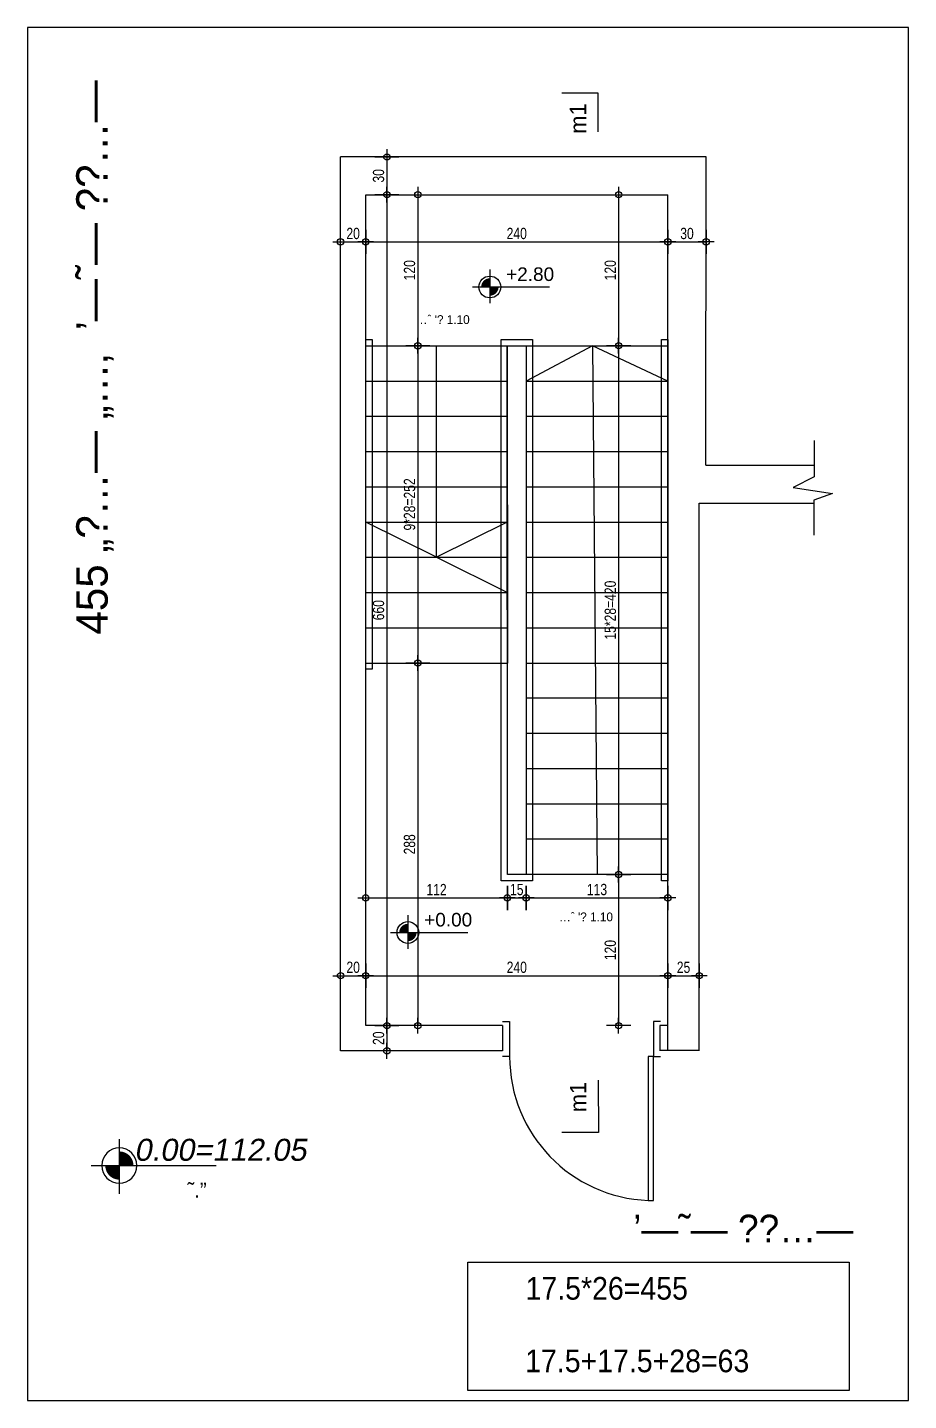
# Model space of a CAD drawing. Header units: inches. Extents: x -5298 to 11252, y 8210 to 22495.
# Drawn here: x 4117 to 4817, y 11858 to 12948 of the extents above; entities that cross this region are included whole.
import ezdxf
from ezdxf.enums import TextEntityAlignment as Align

# ---------------------------------------------------------------- set-up
doc = ezdxf.new("R2010")
doc.units = ezdxf.units.IN
doc.header["$LTSCALE"] = 11
doc.header["$MEASUREMENT"] = 0
doc.linetypes.add('HIDDEN', pattern=[0.375, 0.25, -0.125])
doc.layers.get('Defpoints').update_dxf_attribs({"color": 40})
for name, color, linetype in [('dim-100-v', 63, 'Continuous'), ('esh', 63, 'Continuous'), ('GOVA', 1, 'Continuous'), ('MABAT', 4, 'Continuous'), ('MIFLAS', 4, 'Continuous'), ('OPENS', 6, 'Continuous'), ('TXT', 2, 'Continuous'), ('wall', 7, 'Continuous')]:
    doc.layers.add(name, color=color, linetype=linetype)
doc.layers.add('REMARKS-DS-CHANGES', color=230, linetype='HIDDEN', true_color=0xff0582)
doc.styles.add('H', font='HEB', dxfattribs={"width": 0.8})
doc.styles.add('SIMPHEB', font='SIMPHEB', dxfattribs={"height": 20})
doc.styles.get("Standard").update_dxf_attribs({"font": 'arial.ttf'})
doc.styles.add('T', font='tovana02')
doc.styles.add('TOVANA02', font='TOVANA02')
doc.dimstyles.new('1-25hag', dxfattribs={"dimtxt": 9, "dimasz": 0.5, "dimexe": 0, "dimexo": 0, "dimgap": 1, "dimtad": 0, "dimdec": 0, "dimdsep": 46, "dimtxsty": 'H', "dimblk1": 'D20', "dimblk2": 'D20', "dimsah": 1, "dimcen": 0, "dimse1": 1, "dimse2": 1, "dimclrd": 256, "dimclrt": 256, "dimadec": 0, "dimazin": 0, "dimtfac": 1, "dimtdec": 0, "dimtmove": 2, "dimatfit": 3, "dimldrblk": 'D20', "dimfxl": 1, "dimtvp": 0.7333333333333333, "dimtolj": 1, "dimarcsym": 0})

# ---------------------------------------------------------------- blocks, each defined once
blk = doc.blocks.new('M 1')
at = {"layer": 'TXT', "ltscale": 100}
for points in [[(118.2035457211896, -30.66938461759128), (118.1738149744342, 0), (89.20756906963652, -0.028079732786864)], [(118.2002154555521, -783.9394199337112), (118.2299462021911, -825.4371759263322), (89.26370029750979, -825.4652556588862)]]:
    blk.add_lwpolyline(points, dxfattribs=at)
at = {"layer": 'TXT', "ltscale": 100, "style": 'T'}
for p in [(108.5671266935533, -8.070014462224208, -2.033469164e-07), (108.5789029700682, -785.3046413902648, -2.033469164e-07)]:
    blk.add_text('m1', height=13, rotation=90.05554221990542, dxfattribs=at).set_placement(p, align=Align.RIGHT)
blk = doc.blocks.new('D090R20B')
for points in [[(4, 20), (7, 20), (7, 102), (4, 102), (4, 20)], [(0, 0), (4, 0), (4, 20), (0, 20)], [(90, 0), (86, 0), (86, 20), (90, 20)]]:
    blk.add_lwpolyline(points)
at = {"ltscale": 100}
blk.add_arc((4, 20), 82, 0, 87.90474743537615, dxfattribs=at)
blk = doc.blocks.new('PLAN00')
for p, q in [((0, 31.99999999999999), (0, -30)), ((-32, 0), (110.0000000000001, 0))]:
    blk.add_line(p, q)
at = {"const_width": 16}
for points in [[(0, 8, 0.414213562373095), (0, 8, 0.414213562373095), (-8, 0, 0.414213562373095)], [(0, -8, 0.414213562373095), (0, -8, 0.414213562373095), (8, 0, 0.414213562373095)]]:
    blk.add_lwpolyline(points, format="xyb", dxfattribs=at)
blk.add_circle((0, 0), 20)
blk.add_attdef('FLOOR', (29.39506705492386, 11.05151019174082), '', height=25)
blk = doc.blocks.new('staires_128_ka')
at = {"layer": 'MABAT', "color": 4, "extrusion": (2.81484930240365e-18, 1.008250330985817e-08, 1)}
for p, q in [((-239.9939540420019, -120.0079068556661), (0.0060453694022726, -119.9995979979867)), ((-239.9939540420019, -120.0079068556661), (-127.4939543400251, -120.0040120739723)), ((-127.4939543400251, -120.0040120739723), (-112.493954377278, -120.003492766642)), ((-127.4939543400251, -120.0040120739723), (-127.4848716416745, -372.0182108570589)), ((-112.4939542953216, -120.0034927889938), (-112.484063493117, -540.0041364986682)), ((-239.9929851759516, -148.0079070847714), (-127.4929849524342, -148.0040120497579)), ((-112.4929855484806, -148.0034927219385), (0.0070147048390936, -147.9995979905361)), ((-239.9920157883607, -176.0079070791835), (-127.4920155573927, -176.0040120162303)), ((-112.4920160714828, -176.0034926939989), (0.0079840924299788, -175.999597917893)), ((-239.9910463933193, -204.0079070680076), (-127.4910461623513, -204.0040120274061)), ((-112.4910467062437, -204.0034926809603), (0.0089535172737669, -203.9995979346568)), ((-239.9900769908272, -232.0079070251668), (-127.4900767598592, -232.0040119659388)), ((-112.4900773037516, -232.0034926753724), (0.0099228825129103, -231.9995979048545)), ((-239.9891075287305, -260.0079069953645), (-127.4891074244224, -260.0040119845653)), ((-239.9891075436317, -260.0079069935018), (-127.4891074244224, -260.0040119845653)), ((-112.4891079161607, -260.0034926362569), (0.0108922924555372, -259.9995978825027)), ((-112.4891079161607, -260.0034926362569), (0.0108922850049566, -259.9995979085797)), ((-239.9881382305466, -288.0079069990898), (-127.4881379995786, -288.0040119622136)), ((-239.9881382379972, -288.0079070009524), (-127.4881379995786, -288.0040119622136)), ((-112.4881384242617, -288.0034926325316), (0.0118617694533896, -287.9995978266234)), ((-112.4881385360204, -288.0034926213557), (0.0118617172993254, -287.9995978433872)), ((-239.9871687684499, -316.0079069786007), (-127.4871685300313, -316.0040119342739)), ((-239.9871688280546, -316.0079069599742), (-127.4871685300313, -316.0040119342739)), ((-112.4871690590226, -316.0034925859654), (0.0128311272419523, -315.9995978489751)), ((-112.4871690962755, -316.0034925710643), (0.0128311197913717, -315.9995978452498)), ((-239.9861993585073, -344.0079069376225), (-127.4861991424405, -344.0040119305486)), ((-239.9861994330131, -344.0079069618369), (-127.4861991796934, -344.0040119175101)), ((-112.4861997161352, -344.0034926139051), (0.0138005446351599, -343.9995978191728)), ((-112.4852297101461, -372.0034925766522), (0.0147699173248839, -371.9995978527004)), ((0.0205345060385298, -400.0099001355702), (-112.47946573238, -400.0041364856297)), ((0.0190999116457533, -428.0099001113558), (-112.4809002150141, -428.0041364614153)), ((0.0176653992093634, -456.0099000834161), (-112.4823347274505, -456.0041364334757)), ((0.0162308942235541, -484.0099000610644), (-112.4837692473375, -484.0041364073986)), ((0.0147963817871641, -512.0099000349874), (-112.4852037448727, -512.0041363813216)), ((0.0133618842519354, -540.0099000126356), (-112.4866382424079, -540.0041363571072))]:
    blk.add_line(p, q, dxfattribs=at)
at = {"layer": 'MABAT'}
blk.add_line((-239.987076946476, -372.0039067425532), (-127.4848716416745, -372.0182108570589), dxfattribs=at)
at = {"layer": 'MABAT', "color": 6}
for points in [[(-234.9705016900552, -377.0089816445252), (-239.9705017418601, -377.008981436491), (-239.9977944469138, -114.9949457603507), (-234.9977943951089, -114.9949459683849)], [(-107.4866382417385, -545.0041363561759), (-132.486638375296, -545.0041363608325), (-132.4900699252612, -114.9891964804847), (-107.4900697917037, -114.9891964758281)], [(-112.4866382424079, -540.0041363571072), (-127.4866383759654, -540.0041363599012), (-127.4939544030931, -120.0037524282234), (-112.4939542695356, -120.0037524254294)]]:
    blk.add_lwpolyline(points, close=True, dxfattribs=at)
at = {"layer": 'MABAT', "color": 6, "elevation": -8.793363325e-07}
blk.add_lwpolyline([(0.0097211987304036, -545.0062725181924), (-4.990278853074415, -545.0062723101582), (-4.994938971416559, -114.9863965245895), (0.0050610803882591, -114.9863967326237)], close=True, dxfattribs=at)
at = {"layer": 'MABAT', "extrusion": (-1.133930813765658e-08, 2.614113730563929e-08, 0.9999999999999997)}
for points, elevation in [([(-183.738137939741, -288.0059594936906), (-183.7439540641207, -120.0059594638881)], 8.8870630986e-06), ([(0.0070147423249715, -147.9995979942617), (-59.79129937457024, -120.0016507018593), (-112.4929854066867, -148.0034927461532)], 8.854590795e-06), ([(-59.7912993522185, -120.0016507018593), (-56.23663816766904, -540.0070181895285)], 8.8545907951e-06), ([(-127.4891073273319, -260.0040119920163), (-183.7381379769939, -288.0059594843773), (-239.9891074614423, -260.0079070121286)], 8.8870630974e-06), ([(-183.7381380216974, -288.005959480652), (-127.4871684329408, -316.0040119286863)], 8.6428363875e-06)]:
    blk.add_lwpolyline(points, dxfattribs=dict(at, elevation=elevation))
at = {"layer": 'wall'}
for p, q in [((30.49658908505808, 30.00108719093259), (-260.001206310495, 29.990965029574)), ((30.26874145516194, -214.9753604190191), (116.3403417968948, -214.9753604190191)), ((25.00605837811599, -244.9755519755417), (116.0443517382373, -244.9755519755417))]:
    blk.add_line(p, q, dxfattribs=at)
at = {"layer": 'wall', "extrusion": (2.81484930240365e-18, 1.008250330985817e-08, 1)}
for p, q in [((-259.9832840133749, -680.0188509017462), (-260.0012063030445, 29.99096502771135)), ((30.27767747451435, -214.9753684044117), (30.49658908505808, 30.0010871872073)), ((-259.983606601163, -505.0094224509085), (-260.0021512601816, 4.990577226853929)), ((-239.9843336958729, -485.0086951978737), (-240.0019776616537, -0.008343891822733)), ((-239.9994160849892, -0.0083438452566043), (-4.21945296694e-05, -1.5133992e-09)), ((-239.9839764181816, -660.0181614324683), (-239.9994160849892, -0.0083438452566043)), ((-131.2167987693392, -660.0188508793944), (-239.9839762542688, -660.0181613970781)), ((0.0194301064766478, -660.0099004857475), (-6.216798657580512, -660.0145413145656)), ((-131.2161092479073, -680.0188509054715), (-259.9832840133749, -680.0188509017462)), ((25.0168813150085, -679.7200475331629), (-6.216107057436602, -679.7403061889345))]:
    blk.add_line(p, q, dxfattribs=at)
at = {"layer": 'wall', "extrusion": (1.582019166838927e-08, -3.91303537507651e-09, 1)}
for p, q in [((-239.9994160849892, -0.0083438452566043), (-4.3513282435e-05, 3.47666209564e-05)), ((0.0168917905248236, -680.0188508309657), (0, 0)), ((25.01689190228353, -680.0188508309657), (25.00605837811599, -244.9755519755417))]:
    blk.add_line(p, q, dxfattribs=at)
at = {"layer": 'wall'}
blk.add_lwpolyline([(116.3403417968948, -195.3391048505437), (116.3403417968948, -224.0434888788732), (99.46938895681524, -232.6253060179297), (130.8433741677145, -237.3600421471056), (116.0443517382373, -242.6867127822479), (116.0443517382373, -270.5034416911658)], dxfattribs=at)
at = {"layer": 'wall', "extrusion": (2.81484930240365e-18, 1.008250330985817e-08, 1)}
for points, elevation in [([(-131.2167987618886, -660.0188508729251), (-131.2161092404567, -680.0188509045901)], 0.3744280571263464), ([(-6.21679864267935, -660.0145413118215), (-6.216109344764845, -680.0145412913324)], 0.3744280571263457)]:
    blk.add_lwpolyline(points, dxfattribs=dict(at, elevation=elevation))
at = {"layer": 'MIFLAS'}
ref = blk.add_blockref('PLAN00', (-141.3839731360204, -73.3145531353075, 2.9573002e-09), dxfattribs=dict(at, xscale=0.4320000000041911, yscale=0.4320000000041911, zscale=0.6047999999999999))
ref.add_attrib('FLOOR', '+2.80', (-128.4539416372427, -68.54030073259491, 2.9573002e-09), dxfattribs={"layer": '0', "height": 10.8})
ref = blk.add_blockref('PLAN00', (-206.4858066088636, -586.0570037834113, 2.9573002e-09), dxfattribs=dict(at, xscale=0.4320000000041911, yscale=0.4320000000041911, zscale=0.6047999999999999))
ref.add_attrib('FLOOR', '+0.00', (-193.555775110086, -581.2827513806988, 2.9573002e-09), dxfattribs={"layer": '0', "height": 10.8})
at = {"layer": 'MIFLAS', "extrusion": (-2.138990961709854e-09, 2.302240672493469e-09, 1)}
ref = blk.add_blockref('PLAN00', (-435.7113694274158, -771.1715123741888, 0.0008613961024477), dxfattribs=dict(at, xscale=-0.7, yscale=0.7, zscale=0.7, rotation=180))
ref.add_attrib('FLOOR', '0.00=112.05', (-423.8474495873961, -767.4146711674985, 0.0008609860014655), dxfattribs={"layer": '0', "height": 17.49999999988019, "oblique": 10})
at = {"layer": 'OPENS', "extrusion": (2.814835240244993e-18, 1.008250330985819e-08, 1), "xscale": 1.393376020267182, "yscale": 1.393376020267182, "zscale": 1.393376020267182, "rotation": 180.0019836570724}
blk.add_blockref('D090R20B', (-5.813069956406252, -656.778456042172, 3.56347195058e-05), dxfattribs=at)
at = {"layer": 'MIFLAS', "style": 'TOVANA02'}
blk.add_text('˜.”', height=12, dxfattribs=at).set_placement((-373.9533004839031, -796.7766855369555, 0.003551170432116), align=Align.CENTER)
blk = doc.blocks.new('D20')
for p, q in [((12.5, 0), (-12.5, 0)), ((0, 19.23063492569599), (0, -19.23063492569599))]:
    blk.add_line(p, q)
blk.add_circle((0, 0), 5)
blk = doc.blocks.new('*D54')
at = {"layer": 'Defpoints', "color": 0, "transparency": 16777216}
for p in [(89.83613152298497, 690.0116429971533), (16.81076598793152, 660.011444963515), (84.58871099594401, 660.011444963515)]:
    blk.add_point(p, dxfattribs=at)
at = {"layer": 'dim-100-v', "lineweight": -2, "transparency": 16777216}
blk.add_line((16.81076598793152, 689.5116429971533), (16.81076598793152, 660.511444963515), dxfattribs=at)
at = {"layer": 'dim-100-v', "lineweight": -2, "transparency": 16777216, "xscale": 0.5, "yscale": 0.5, "zscale": 0.5}
for p, rotation in [((16.81076598793152, 690.0116429971533), 90), ((16.81076598793152, 660.011444963515), 270)]:
    blk.add_blockref('D20', p, dxfattribs=dict(at, rotation=rotation))
at = {"layer": 'dim-100-v', "transparency": 16777216, "insert": (10.21076598793171, 675.0115439803341), "char_height": 9, "attachment_point": 5, "rotation": 90, "style": 'H'}
blk.add_mtext('\\A1;30', dxfattribs=at)
blk = doc.blocks.new('*D55')
at = {"layer": 'Defpoints', "color": 0, "transparency": 16777216}
for p in [(84.58871099594401, 660.011444963515), (-35.39553611856537, -0.002544510178268), (16.81076598816436, -0.0025445101782596)]:
    blk.add_point(p, dxfattribs=at)
at = {"layer": 'dim-100-v', "lineweight": -2, "transparency": 16777216}
blk.add_line((16.81076598816421, 659.511444963515), (16.81076598816436, 0.4974554898217405), dxfattribs=at)
at = {"layer": 'dim-100-v', "lineweight": -2, "transparency": 16777216, "xscale": 0.5, "yscale": 0.5, "zscale": 0.5}
for p, rotation in [((16.81076598816421, 660.011444963515), 90), ((16.81076598816436, -0.0025445101782596), 270)]:
    blk.add_blockref('D20', p, dxfattribs=dict(at, rotation=rotation))
at = {"layer": 'dim-100-v', "transparency": 16777216, "insert": (10.21076598816437, 330.0044502266683), "char_height": 9, "attachment_point": 5, "rotation": 90, "style": 'H'}
blk.add_mtext('\\A1;660', dxfattribs=at)
blk = doc.blocks.new('*D56')
at = {"layer": 'Defpoints', "color": 0, "transparency": 16777216}
for p in [(-35.39553611856537, -0.002544510178268), (-55.39484387767155, -20.00323401484639), (16.81076598839719, -20.00323401484638)]:
    blk.add_point(p, dxfattribs=at)
at = {"layer": 'dim-100-v', "lineweight": -2, "transparency": 16777216}
blk.add_line((16.81076598839718, -0.5025445101782596), (16.81076598839719, -19.50323401484638), dxfattribs=at)
at = {"layer": 'dim-100-v', "lineweight": -2, "transparency": 16777216, "xscale": 0.5, "yscale": 0.5, "zscale": 0.5}
for p, rotation in [((16.81076598839718, -0.0025445101782596), 90), ((16.81076598839719, -20.00323401484638), 270)]:
    blk.add_blockref('D20', p, dxfattribs=dict(at, rotation=rotation))
at = {"layer": 'dim-100-v', "transparency": 16777216, "insert": (10.21076598839718, -10.00288926251232), "char_height": 9, "attachment_point": 5, "rotation": 90, "style": 'H'}
blk.add_mtext('\\A1;20', dxfattribs=at)
blk = doc.blocks.new('*D57')
at = {"layer": 'Defpoints', "color": 0, "transparency": 16777216}
for p in [(-35.4109759492858, 660.0072730416434), (-35.40551390629845, 540.007710031234), (41.43437271067525, 540.007710031234)]:
    blk.add_point(p, dxfattribs=at)
at = {"layer": 'dim-100-v', "lineweight": -2, "transparency": 16777216}
blk.add_line((41.43437271067522, 659.5072730416434), (41.43437271067525, 540.507710031234), dxfattribs=at)
at = {"layer": 'dim-100-v', "lineweight": -2, "transparency": 16777216, "xscale": 0.5, "yscale": 0.5, "zscale": 0.5}
for p, rotation in [((41.43437271067522, 660.0072730416434), 90), ((41.43437271067525, 540.007710031234), 270)]:
    blk.add_blockref('D20', p, dxfattribs=dict(at, rotation=rotation))
at = {"layer": 'dim-100-v', "transparency": 16777216, "insert": (34.8343727106754, 600.0074915364386), "char_height": 9, "attachment_point": 5, "rotation": 90, "style": 'H'}
blk.add_mtext('\\A1;120', dxfattribs=at)
blk = doc.blocks.new('*D58')
at = {"layer": 'Defpoints', "color": 0, "transparency": 16777216}
for p in [(112.4991046125943, 287.9999505400193), (41.43437271125732, -0.0032339924946479), (73.37164136636423, -0.0032339924946427)]:
    blk.add_point(p, dxfattribs=at)
at = {"layer": 'dim-100-v', "lineweight": -2, "transparency": 16777216}
blk.add_line((41.43437271125726, 287.4999505400193), (41.43437271125732, 0.4967660075053523), dxfattribs=at)
at = {"layer": 'dim-100-v', "lineweight": -2, "transparency": 16777216, "xscale": 0.5, "yscale": 0.5, "zscale": 0.5}
for p, rotation in [((41.43437271125726, 287.9999505400193), 90), ((41.43437271125732, -0.0032339924946479), 270)]:
    blk.add_blockref('D20', p, dxfattribs=dict(at, rotation=rotation))
at = {"layer": 'dim-100-v', "transparency": 16777216, "insert": (34.83437271125732, 143.9983582737623), "char_height": 9, "attachment_point": 5, "rotation": 90, "style": 'H'}
blk.add_mtext('\\A1;288', dxfattribs=at)
blk = doc.blocks.new('*D59')
at = {"layer": 'Defpoints', "color": 0, "transparency": 16777216}
for p in [(239.9839762542689, 660.0181613970783), (200.9331732228167, 540.0185633990916), (239.9900216236712, 540.0185633990916)]:
    blk.add_point(p, dxfattribs=at)
at = {"layer": 'dim-100-v', "lineweight": -2, "transparency": 16777216}
blk.add_line((200.9331732228166, 659.5181613970783), (200.9331732228167, 540.5185633990916), dxfattribs=at)
at = {"layer": 'dim-100-v', "lineweight": -2, "transparency": 16777216, "xscale": 0.5, "yscale": 0.5, "zscale": 0.5}
for p, rotation in [((200.9331732228166, 660.0181613970783), 90), ((200.9331732228167, 540.0185633990916), 270)]:
    blk.add_blockref('D20', p, dxfattribs=dict(at, rotation=rotation))
at = {"layer": 'dim-100-v', "transparency": 16777216, "insert": (194.3331732228168, 600.0183623980848), "char_height": 9, "attachment_point": 5, "rotation": 90, "style": 'H'}
blk.add_mtext('\\A1;120', dxfattribs=at)
blk = doc.blocks.new('*D60')
at = {"layer": 'Defpoints', "color": 0, "transparency": 16777216}
for p in [(239.9900216236712, 540.0185633990916), (200.9331732232823, 120.0082613844425), (239.9973381385208, 120.0082613844425)]:
    blk.add_point(p, dxfattribs=at)
at = {"layer": 'dim-100-v', "lineweight": -2, "transparency": 16777216}
blk.add_line((200.9331732232822, 539.5185633990916), (200.9331732232823, 120.5082613844425), dxfattribs=at)
at = {"layer": 'dim-100-v', "lineweight": -2, "transparency": 16777216, "xscale": 0.5, "yscale": 0.5, "zscale": 0.5}
for p, rotation in [((200.9331732232822, 540.0185633990916), 90), ((200.9331732232823, 120.0082613844425), 270)]:
    blk.add_blockref('D20', p, dxfattribs=dict(at, rotation=rotation))
at = {"layer": 'dim-100-v', "transparency": 16777216, "insert": (194.3331732232823, 330.013412391767), "char_height": 9, "attachment_point": 5, "rotation": 90, "style": 'H'}
blk.add_mtext('\\A1;15*28=420', dxfattribs=at)
blk = doc.blocks.new('*D61')
at = {"layer": 'Defpoints', "color": 0, "transparency": 16777216}
for p in [(239.9973381385208, 120.0082613844425), (200.9331732232823, 0.0082609113305744), (240.0034063607455, 0.0082609113305807)]:
    blk.add_point(p, dxfattribs=at)
at = {"layer": 'dim-100-v', "lineweight": -2, "transparency": 16777216}
blk.add_line((200.9331732232823, 119.5082613844425), (200.9331732232823, 0.5082609113305746), dxfattribs=at)
at = {"layer": 'dim-100-v', "lineweight": -2, "transparency": 16777216, "xscale": 0.5, "yscale": 0.5, "zscale": 0.5}
for p, rotation in [((200.9331732232823, 120.0082613844425), 90), ((200.9331732232823, 0.0082609113305744), 270)]:
    blk.add_blockref('D20', p, dxfattribs=dict(at, rotation=rotation))
at = {"layer": 'dim-100-v', "transparency": 16777216, "insert": (194.3331732232823, 60.00826114788646), "char_height": 9, "attachment_point": 5, "rotation": 90, "style": 'H'}
blk.add_mtext('\\A1;120', dxfattribs=at)
blk = doc.blocks.new('*D62')
at = {"layer": 'Defpoints', "color": 0, "transparency": 16777216}
for p in [(-1.639127731e-07, 39.66830632835627), (-1.639127731e-07, 39.17085080291145), (-19.99930775910616, 19.17016133363359)]:
    blk.add_point(p, dxfattribs=at)
at = {"layer": 'dim-100-v', "lineweight": -2, "transparency": 16777216}
blk.add_line((-19.49930775910616, 39.66830632835627), (-0.5000001639127731, 39.66830632835627), dxfattribs=at)
at = {"layer": 'dim-100-v', "lineweight": -2, "transparency": 16777216, "xscale": 0.5, "yscale": 0.5, "zscale": 0.5, "rotation": 180}
blk.add_blockref('D20', (-19.99930775910616, 39.66830632835627), dxfattribs=at)
at = {"layer": 'dim-100-v', "lineweight": -2, "transparency": 16777216, "xscale": 0.5, "yscale": 0.5, "zscale": 0.5}
blk.add_blockref('D20', (-1.639127731e-07, 39.66830632835627), dxfattribs=at)
at = {"layer": 'dim-100-v', "transparency": 16777216, "insert": (-9.999653961509466, 46.26830632835627), "char_height": 9, "attachment_point": 5, "style": 'H'}
blk.add_mtext('\\A1;20', dxfattribs=at)
blk = doc.blocks.new('*D63')
at = {"layer": 'Defpoints', "color": 0, "transparency": 16777216}
for p in [(-1.639127731e-07, 39.17085080291145), (240.0034063607454, 39.66830632835627), (240.0034063607454, 0.0082609113305807)]:
    blk.add_point(p, dxfattribs=at)
at = {"layer": 'dim-100-v', "lineweight": -2, "transparency": 16777216}
blk.add_line((0.4999998360872269, 39.66830632835627), (239.5034063607454, 39.66830632835627), dxfattribs=at)
at = {"layer": 'dim-100-v', "lineweight": -2, "transparency": 16777216, "xscale": 0.5, "yscale": 0.5, "zscale": 0.5, "rotation": 180}
blk.add_blockref('D20', (-1.639127731e-07, 39.66830632835627), dxfattribs=at)
at = {"layer": 'dim-100-v', "lineweight": -2, "transparency": 16777216, "xscale": 0.5, "yscale": 0.5, "zscale": 0.5}
blk.add_blockref('D20', (240.0034063607454, 39.66830632835627), dxfattribs=at)
at = {"layer": 'dim-100-v', "transparency": 16777216, "insert": (120.0017030984163, 46.26830632835627), "char_height": 9, "attachment_point": 5, "style": 'H'}
blk.add_mtext('\\A1;240', dxfattribs=at)
blk = doc.blocks.new('*D64')
at = {"layer": 'Defpoints', "color": 0, "transparency": 16777216}
for p in [(265.0008681565523, 39.66830632835627), (240.0034063607454, 0.0082609113305807), (265.0008681565523, -20.0006894338876)]:
    blk.add_point(p, dxfattribs=at)
at = {"layer": 'dim-100-v', "lineweight": -2, "transparency": 16777216}
blk.add_line((240.5034063607454, 39.66830632835627), (264.5008681565523, 39.66830632835627), dxfattribs=at)
at = {"layer": 'dim-100-v', "lineweight": -2, "transparency": 16777216, "xscale": 0.5, "yscale": 0.5, "zscale": 0.5, "rotation": 180}
blk.add_blockref('D20', (240.0034063607454, 39.66830632835627), dxfattribs=at)
at = {"layer": 'dim-100-v', "lineweight": -2, "transparency": 16777216, "xscale": 0.5, "yscale": 0.5, "zscale": 0.5}
blk.add_blockref('D20', (265.0008681565523, 39.66830632835627), dxfattribs=at)
at = {"layer": 'dim-100-v', "transparency": 16777216, "insert": (252.5021372586489, 46.26830632835627), "char_height": 9, "attachment_point": 5, "style": 'H'}
blk.add_mtext('\\A1;25', dxfattribs=at)
blk = doc.blocks.new('*D65')
at = {"layer": 'Defpoints', "color": 0, "transparency": 16777216}
for p in [(-20.01723004877567, 690.0091264247894), (-0.0180014073848724, 660.0098175052553), (-0.0180014073848747, 622.5665609784191)]:
    blk.add_point(p, dxfattribs=at)
at = {"layer": 'dim-100-v', "lineweight": -2, "transparency": 16777216}
blk.add_line((-19.51723004877568, 622.5665609784191), (-0.5180014073848748, 622.5665609784191), dxfattribs=at)
at = {"layer": 'dim-100-v', "lineweight": -2, "transparency": 16777216, "xscale": 0.5, "yscale": 0.5, "zscale": 0.5, "rotation": 180}
blk.add_blockref('D20', (-20.01723004877568, 622.5665609784191), dxfattribs=at)
at = {"layer": 'dim-100-v', "lineweight": -2, "transparency": 16777216, "xscale": 0.5, "yscale": 0.5, "zscale": 0.5}
blk.add_blockref('D20', (-0.0180014073848747, 622.5665609784191), dxfattribs=at)
at = {"layer": 'dim-100-v', "transparency": 16777216, "insert": (-10.01761572808028, 629.1665609784192), "char_height": 9, "attachment_point": 5, "style": 'H'}
blk.add_mtext('\\A1;20', dxfattribs=at)
blk = doc.blocks.new('*D66')
at = {"layer": 'Defpoints', "color": 0, "transparency": 16777216}
for p in [(-0.0180014073848724, 660.0098175052553), (239.9839762542688, 660.0181613970781), (239.9839762542688, 622.5665609784191)]:
    blk.add_point(p, dxfattribs=at)
at = {"layer": 'dim-100-v', "lineweight": -2, "transparency": 16777216}
blk.add_line((0.4819985926151253, 622.5665609784191), (239.4839762542688, 622.5665609784191), dxfattribs=at)
at = {"layer": 'dim-100-v', "lineweight": -2, "transparency": 16777216, "xscale": 0.5, "yscale": 0.5, "zscale": 0.5, "rotation": 180}
blk.add_blockref('D20', (-0.0180014073848747, 622.5665609784191), dxfattribs=at)
at = {"layer": 'dim-100-v', "lineweight": -2, "transparency": 16777216, "xscale": 0.5, "yscale": 0.5, "zscale": 0.5}
blk.add_blockref('D20', (239.9839762542688, 622.5665609784191), dxfattribs=at)
at = {"layer": 'dim-100-v', "transparency": 16777216, "insert": (119.982987423442, 629.1665609784192), "char_height": 9, "attachment_point": 5, "style": 'H'}
blk.add_mtext('\\A1;240', dxfattribs=at)
blk = doc.blocks.new('*D67')
at = {"layer": 'Defpoints', "color": 0, "transparency": 16777216}
for p in [(270.4805653393269, 690.0192485842854), (239.9839762542688, 660.0181613970781), (270.4805653393269, 622.5665609784191)]:
    blk.add_point(p, dxfattribs=at)
at = {"layer": 'dim-100-v', "lineweight": -2, "transparency": 16777216}
blk.add_line((240.4839762542688, 622.5665609784191), (269.9805653393269, 622.5665609784191), dxfattribs=at)
at = {"layer": 'dim-100-v', "lineweight": -2, "transparency": 16777216, "xscale": 0.5, "yscale": 0.5, "zscale": 0.5, "rotation": 180}
blk.add_blockref('D20', (239.9839762542688, 622.5665609784191), dxfattribs=at)
at = {"layer": 'dim-100-v', "lineweight": -2, "transparency": 16777216, "xscale": 0.5, "yscale": 0.5, "zscale": 0.5}
blk.add_blockref('D20', (270.4805653393269, 622.5665609784191), dxfattribs=at)
at = {"layer": 'dim-100-v', "transparency": 16777216, "insert": (255.2322707967978, 629.1665609784192), "char_height": 9, "attachment_point": 5, "style": 'H'}
blk.add_mtext('\\A1;30', dxfattribs=at)
blk = doc.blocks.new('*D68')
at = {"layer": 'Defpoints', "color": 0, "transparency": 16777216}
for p in [(-35.40551390629845, 540.007710031234), (41.43437271137374, 287.9999505400193), (112.4991046125943, 287.9999505400193)]:
    blk.add_point(p, dxfattribs=at)
at = {"layer": 'dim-100-v', "lineweight": -2, "transparency": 16777216}
blk.add_line((41.43437271137368, 539.507710031234), (41.43437271137374, 288.4999505400193), dxfattribs=at)
at = {"layer": 'dim-100-v', "lineweight": -2, "transparency": 16777216, "xscale": 0.5, "yscale": 0.5, "zscale": 0.5}
for p, rotation in [((41.43437271137368, 540.007710031234), 90), ((41.43437271137374, 287.9999505400193), 270)]:
    blk.add_blockref('D20', p, dxfattribs=dict(at, rotation=rotation))
at = {"layer": 'dim-100-v', "transparency": 16777216, "insert": (34.83437271137382, 414.0038302856266), "char_height": 9, "attachment_point": 5, "rotation": 90, "style": 'H'}
blk.add_mtext('\\A1;9*28=252', dxfattribs=at)
blk = doc.blocks.new('*D69')
at = {"layer": 'Defpoints', "color": 0, "transparency": 16777216}
for p in [(112.4973378783034, 101.4474101485685), (112.4973378783034, 80.91708941315301), (0, -39.0969356240239)]:
    blk.add_point(p, dxfattribs=at)
at = {"layer": 'dim-100-v', "lineweight": -2, "transparency": 16777216}
blk.add_line((0.5000000000000087, 101.4474101485685), (111.9973378783034, 101.4474101485685), dxfattribs=at)
at = {"layer": 'dim-100-v', "lineweight": -2, "transparency": 16777216, "xscale": 0.5, "yscale": 0.5, "zscale": 0.5, "rotation": 180}
blk.add_blockref('D20', (8.6e-15, 101.4474101485685), dxfattribs=at)
at = {"layer": 'dim-100-v', "lineweight": -2, "transparency": 16777216, "xscale": 0.5, "yscale": 0.5, "zscale": 0.5}
blk.add_blockref('D20', (112.4973378783034, 101.4474101485685), dxfattribs=at)
at = {"layer": 'dim-100-v', "transparency": 16777216, "insert": (56.24866893915169, 108.0474101485684), "char_height": 9, "attachment_point": 5, "style": 'H'}
blk.add_mtext('\\A1;112', dxfattribs=at)
blk = doc.blocks.new('*D70')
at = {"layer": 'Defpoints', "color": 0, "transparency": 16777216}
for p in [(127.4973380118608, 120.0140250399709), (127.4973380118608, 101.4474101485685), (112.4973378783034, 80.91708941315301)]:
    blk.add_point(p, dxfattribs=at)
at = {"layer": 'dim-100-v', "lineweight": -2, "transparency": 16777216}
blk.add_line((112.9973378783034, 101.4474101485685), (126.9973380118608, 101.4474101485685), dxfattribs=at)
at = {"layer": 'dim-100-v', "lineweight": -2, "transparency": 16777216, "xscale": 0.5, "yscale": 0.5, "zscale": 0.5, "rotation": 180}
blk.add_blockref('D20', (112.4973378783034, 101.4474101485685), dxfattribs=at)
at = {"layer": 'dim-100-v', "lineweight": -2, "transparency": 16777216, "xscale": 0.5, "yscale": 0.5, "zscale": 0.5}
blk.add_blockref('D20', (127.4973380118608, 101.4474101485685), dxfattribs=at)
at = {"layer": 'dim-100-v', "transparency": 16777216, "insert": (119.9973379450821, 108.0474101485684), "char_height": 9, "attachment_point": 5, "style": 'H'}
blk.add_mtext('\\A1;15', dxfattribs=at)
blk = doc.blocks.new('*D71')
at = {"layer": 'Defpoints', "color": 0, "transparency": 16777216}
for p in [(127.4973380118608, 120.0140250399709), (239.9973381385207, 120.0082613844424), (239.9973381385207, 101.4474101485685)]:
    blk.add_point(p, dxfattribs=at)
at = {"layer": 'dim-100-v', "lineweight": -2, "transparency": 16777216}
blk.add_line((127.9973380118608, 101.4474101485685), (239.4973381385207, 101.4474101485685), dxfattribs=at)
at = {"layer": 'dim-100-v', "lineweight": -2, "transparency": 16777216, "xscale": 0.5, "yscale": 0.5, "zscale": 0.5, "rotation": 180}
blk.add_blockref('D20', (127.4973380118608, 101.4474101485685), dxfattribs=at)
at = {"layer": 'dim-100-v', "lineweight": -2, "transparency": 16777216, "xscale": 0.5, "yscale": 0.5, "zscale": 0.5}
blk.add_blockref('D20', (239.9973381385207, 101.4474101485685), dxfattribs=at)
at = {"layer": 'dim-100-v', "transparency": 16777216, "insert": (183.7473380751908, 108.0474101485684), "char_height": 9, "attachment_point": 5, "style": 'H'}
blk.add_mtext('\\A1;113', dxfattribs=at)
blk = doc.blocks.new('dim_128_k')
at = {"layer": 'esh', "style": 'SIMPHEB'}
for p in [(82.59072462766198, 557.30556382332, 2.9572997e-09), (196.4267869932228, 82.86080703290645, 2.9572997e-09)]:
    blk.add_text("…ˆ '\x8e 1.10", height=7, rotation=3.601857212e-07, dxfattribs=at).set_placement(p, align=Align.RIGHT)
at = {"layer": 'dim-100-v', "color": 1}
for base, p1, p2, picture, middle in [((-0.0180014073848747, 622.5665609784191), (-20.01723004877567, 690.0091264247894), (-0.0180014073848724, 660.0098175052553), '*D65', (-10.01761572808028, 629.1665609784192)), ((270.4805653393269, 622.5665609784191), (239.9839762542688, 660.0181613970781), (270.4805653393269, 690.0192485842854), '*D67', (255.2322707967978, 629.1665609784192)), ((239.9839762542688, 622.5665609784191), (-0.0180014073848724, 660.0098175052553), (239.9839762542688, 660.0181613970781), '*D66', (119.982987423442, 629.1665609784192)), ((127.4973380118608, 101.4474101485685), (112.4973378783034, 80.91708941315301), (127.4973380118608, 120.0140250399709), '*D70', (119.9973379450821, 108.0474101485684)), ((239.9973381385207, 101.4474101485685), (127.4973380118608, 120.0140250399709), (239.9973381385207, 120.0082613844424), '*D71', (183.7473380751908, 108.0474101485684)), ((112.4973378783034, 101.4474101485685), (0, -39.0969356240239), (112.4973378783034, 80.91708941315301), '*D69', (56.24866893915169, 108.0474101485684)), ((-1.639127731e-07, 39.66830632835627), (-19.99930775910616, 19.17016133363359), (-1.639127731e-07, 39.17085080291145), '*D62', (-9.999653961509466, 46.26830632835627)), ((240.0034063607454, 39.66830632835627), (-1.639127731e-07, 39.17085080291145), (240.0034063607454, 0.0082609113305807), '*D63', (120.0017030984163, 46.26830632835627)), ((265.0008681565523, 39.66830632835627), (240.0034063607454, 0.0082609113305807), (265.0008681565523, -20.0006894338876), '*D64', (252.5021372586489, 46.26830632835627))]:
    dim = blk.add_linear_dim(base=base, p1=p1, p2=p2, dimstyle='1-25hag', dxfattribs=at)
    dim.commit()
    dim.dimension.update_dxf_attribs({"geometry": picture, "text_midpoint": middle})
for base, p1, p2, picture, middle in [((16.81076598793152, 660.011444963515), (89.83613152298494, 690.0116429971531), (84.58871099594398, 660.0114449635148), '*D54', (10.21076598793171, 675.0115439803341)), ((41.43437271067525, 540.007710031234), (-35.41097594928578, 660.0072730416432), (-35.40551390629844, 540.0077100312337), '*D57', (34.8343727106754, 600.0074915364386)), ((16.81076598816436, -0.0025445101782596), (84.58871099594398, 660.0114449635148), (-35.39553611856536, -0.002544510178268), '*D55', (10.21076598816437, 330.0044502266683)), ((200.9331732228167, 540.0185633990916), (239.9839762542688, 660.0181613970781), (239.9900216236711, 540.0185633990914), '*D59', (194.3331732228168, 600.0183623980848)), ((41.43437271125732, -0.0032339924946479), (112.4991046125942, 287.9999505400192), (73.3716413663642, -0.0032339924946427), '*D58', (34.83437271125732, 143.9983582737623)), ((200.9331732232823, 0.0082609113305744), (239.9973381385207, 120.0082613844424), (240.0034063607454, 0.0082609113305807), '*D61', (194.3331732232823, 60.00826114788646)), ((16.81076598839719, -20.00323401484638), (-35.39553611856536, -0.002544510178268), (-55.39484387767152, -20.00323401484638), '*D56', (10.21076598839718, -10.00288926251232))]:
    dim = blk.add_linear_dim(base=base, p1=p1, p2=p2, angle=90, dimstyle='1-25hag', dxfattribs=at)
    dim.commit()
    dim.dimension.update_dxf_attribs({"geometry": picture, "text_midpoint": middle})
for base, p1, p2, text, picture, middle in [((41.43437271137374, 287.9999505400193), (-35.40551390629844, 540.0077100312337), (112.4991046125942, 287.9999505400192), '9*28=<>', '*D68', (34.83437271137382, 414.0038302856266)), ((200.9331732232823, 120.0082613844425), (239.9900216236711, 540.0185633990914), (239.9973381385207, 120.0082613844424), '15*28=420', '*D60', (194.3331732232823, 330.013412391767))]:
    dim = blk.add_linear_dim(base=base, p1=p1, p2=p2, angle=90, text=text, dimstyle='1-25hag', dxfattribs=at)
    dim.commit()
    dim.dimension.update_dxf_attribs({"geometry": picture, "text_midpoint": middle})

msp = doc.modelspace()

# ---------------------------------------------------------------- linework, layer by layer
at = {"layer": 'MABAT'}
msp.add_lwpolyline([(4116.863579959143, 11857.69820457498), (4816.863579959143, 11857.69820457498), (4816.863579959143, 12948.35847264271), (4116.863579959143, 12948.35847264271)], close=True, dxfattribs=at)
at = {"layer": 'TXT', "elevation": -0.0002785020659516}
msp.add_lwpolyline([(4466.658979578642, 11967.62846933735), (4769.803698267555, 11967.62846933735), (4769.803698267555, 11865.67865137184), (4466.658979578642, 11865.67865137184)], close=True, dxfattribs=at)

# ---------------------------------------------------------------- block references
at = {"layer": 'GOVA', "color": 1}
for name, p in [('dim_128_k', (4385.616181571211, 12155.50613998446, -2.9573002e-09)), ('staires_128_ka', (4625.60015782548, 12815.52430138153, -2.9573002e-09))]:
    msp.add_blockref(name, p, dxfattribs=at)
at = {"layer": 'REMARKS-DS-CHANGES'}
msp.add_blockref('M 1', (4452.194468022557, 12896.13863697833, -1.03863050283e-05), dxfattribs=at)

# ---------------------------------------------------------------- texts
at = {"layer": 'TXT', "ltscale": 100, "style": 'T'}
msp.add_text('455 „\x8e…— „…‚  ’—˜— \x9a\x8e…—', height=25, rotation=90, dxfattribs=at).set_placement((4180.608572294877, 12906.37744904331), align=Align.RIGHT)
msp.add_text('’—˜— \x9a\x8e…—', height=22, dxfattribs=at).set_placement((4772.952021996491, 11983.29928400541), align=Align.RIGHT)
at = {"layer": 'TXT', "width": 0.9}
for s, p in [('17.5*26=455', (4641.589595031954, 11937.84629486663, -0.0002785020659516)), ('17.5+17.5+28=63', (4690.342664950294, 11880.17642149246, -0.0002785020659516))]:
    msp.add_text(s, height=18, dxfattribs=at).set_placement(p, align=Align.RIGHT)

doc.saveas('drawing.dxf')
